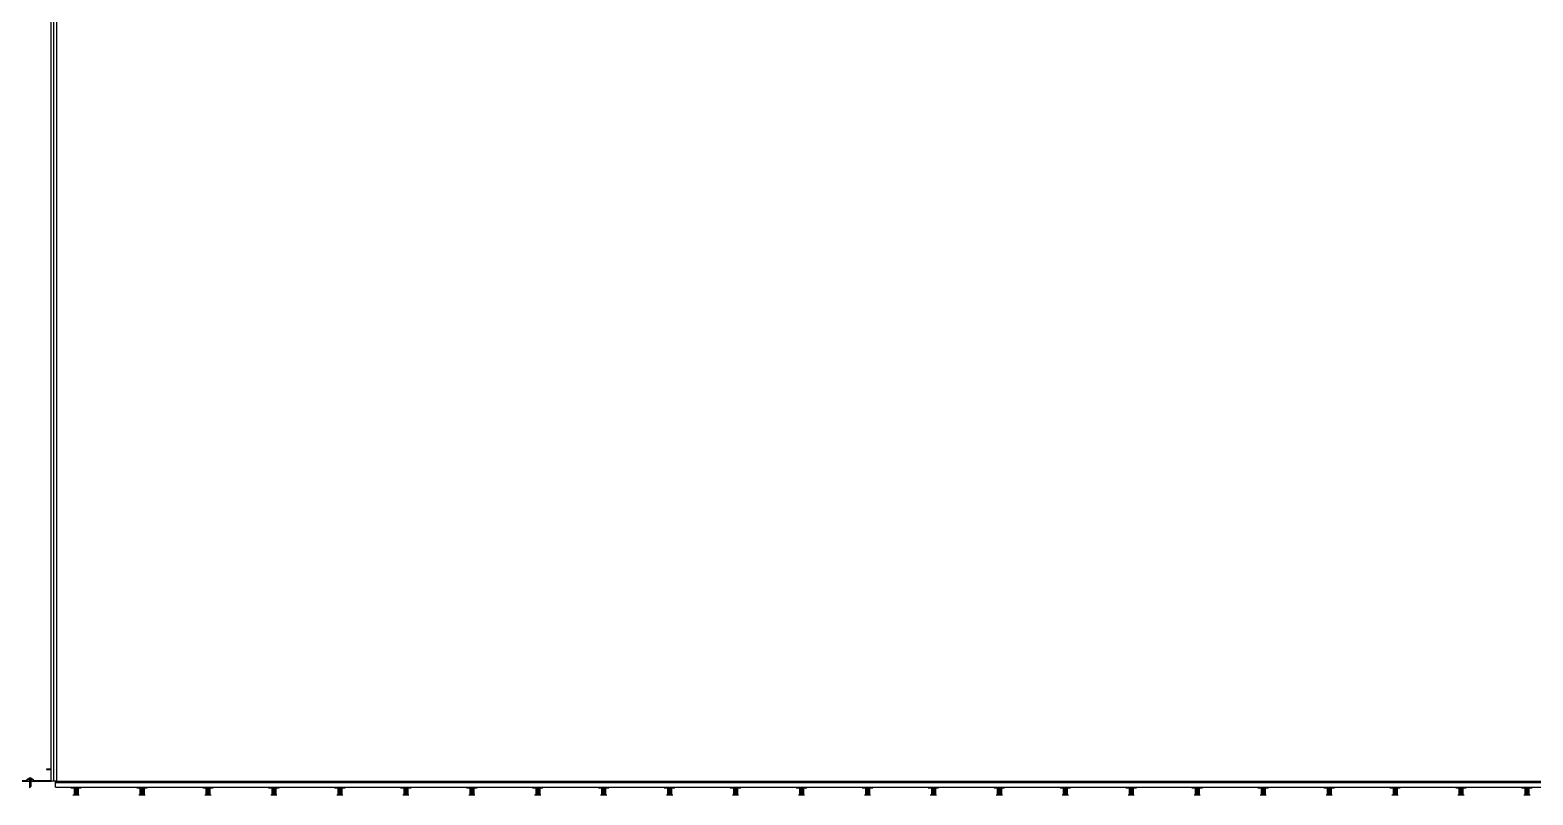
# Model space of a CAD drawing. Header units: millimetres. Extents: x 17311 to 801382, y -242618 to -104888.
# Drawn here: x 144395 to 150092, y -217761 to -214860 of the extents above; entities that cross this region are included whole.
import ezdxf

# ---------------------------------------------------------------- set-up
doc = ezdxf.new("R2010")
doc.units = ezdxf.units.MM
doc.header["$LTSCALE"] = 250
for name, color, linetype in [('8입면선', 8, 'Continuous'), ('A-ELE-4', 4, 'Continuous'), ('A-ELE-8', 8, 'Continuous'), ('A-WALL-D', 7, 'Continuous'), ('GAGAM-DT', 7, 'Continuous'), ('GES', 7, 'Continuous'), ('입면', 7, 'Continuous')]:
    doc.layers.add(name, color=color, linetype=linetype)
doc.layers.add('CK', color=221, linetype='Continuous', plot=False)

# ---------------------------------------------------------------- blocks, each defined once
blk = doc.blocks.new('*U80')
at = {"layer": '8입면선', "color": 8}
for p, q in [((3316397.6, 472011.4), (3316397.6, 477651.4)), ((3316577.6, 472011.4), (3316577.6, 477651.4))]:
    blk.add_line(p, q, dxfattribs=at)
at = {"layer": 'A-WALL-D'}
for p, q in [((3316387.6, 477651.4), (3316387.6, 472011.4)), ((3316407.6, 477651.4), (3316387.6, 477651.4)), ((3316407.6, 472021.4), (3316407.6, 477651.4)), ((3316567.6, 472021.4), (3316567.6, 477651.4)), ((3316587.6, 477651.4), (3316567.6, 477651.4)), ((3316587.6, 477651.4), (3316587.6, 472011.4)), ((3316407.6, 472011.4), (3316387.6, 472011.4)), ((3316587.6, 472011.4), (3316567.6, 472011.4))]:
    blk.add_line(p, q, dxfattribs=at)
at = {"layer": 'CK', "linetype": 'Continuous'}
blk.add_line((3316472.9, 472011.4), (3316502.3, 472011.4), dxfattribs=at)
at = {"layer": 'GAGAM-DT', "color": 8}
for p, q in [((3316485.3, 477645.6), (3316485.3, 477677)), ((3316490.3, 477671.5), (3316485.3, 477677)), ((3316490.3, 477645.6), (3316490.3, 477671.5)), ((3316492.7, 477645.6), (3316482.8, 477645.6)), ((3316482.8, 477645.6), (3316482.8, 477642.1)), ((3316491.2, 477640.6), (3316484.3, 477640.6)), ((3316485.3, 477645.6), (3316485.3, 477640.6)), ((3316490.3, 477645.6), (3316490.3, 477640.6)), ((3316492.7, 477645.6), (3316492.7, 477642.1)), ((3316482.8, 472017.2), (3316482.8, 472020.7)), ((3316492.7, 472017.2), (3316482.8, 472017.2)), ((3316491.2, 472022.2), (3316484.3, 472022.2)), ((3316485.3, 472017.2), (3316485.3, 472022.2)), ((3316485.3, 472017.2), (3316485.3, 471985.8)), ((3316490.3, 472017.2), (3316490.3, 472022.2)), ((3316490.3, 472017.2), (3316490.3, 471991.3)), ((3316492.7, 472017.2), (3316492.7, 472020.7)), ((3316490.3, 471991.3), (3316485.3, 471985.8))]:
    blk.add_line(p, q, dxfattribs=at)
for centre, start, end in [((3316484.3, 477642.1), 180, 270), ((3316491.2, 477642.1), 270, 0), ((3316484.3, 472020.7), 90, 180), ((3316491.2, 472020.7), 0, 90)]:
    blk.add_arc(centre, 1.51, start, end, dxfattribs=at)
at = {"layer": '입면', "color": 6}
for p, q in [((3316407.6, 477606.4), (3316407.6, 477651.4)), ((3316407.6, 477651.4), (3316472.9, 477651.4)), ((3316472.4, 477650.2), (3316408.8, 477650.2)), ((3316408.8, 477650.2), (3316408.8, 477607.6)), ((3316477.4, 477644.4), (3316472.4, 477650.2)), ((3316472.9, 477651.4), (3316477.9, 477645.6)), ((3316497.3, 477645.6), (3316502.3, 477651.4)), ((3316502.8, 477650.2), (3316497.8, 477644.4)), ((3316502.3, 477651.4), (3316567.6, 477651.4)), ((3316566.4, 477650.2), (3316502.8, 477650.2)), ((3316566.4, 477607.6), (3316566.4, 477650.2)), ((3316567.6, 477651.4), (3316567.6, 477606.4)), ((3316425.4, 477606.4), (3316407.6, 477606.4)), ((3316408.8, 477607.6), (3316425.4, 477607.6)), ((3316425.4, 477607.6), (3316425.4, 477606.4)), ((3316497.8, 477644.4), (3316477.4, 477644.4)), ((3316477.9, 477645.6), (3316497.3, 477645.6)), ((3316549.8, 477606.4), (3316549.8, 477607.6)), ((3316549.8, 477607.6), (3316566.4, 477607.6)), ((3316567.6, 477606.4), (3316549.8, 477606.4)), ((3316425.4, 472056.4), (3316407.6, 472056.4)), ((3316407.6, 472056.4), (3316407.6, 472011.4)), ((3316407.6, 472011.4), (3316472.9, 472011.4)), ((3316408.8, 472012.6), (3316408.8, 472055.2)), ((3316408.8, 472055.2), (3316425.4, 472055.2)), ((3316472.4, 472012.6), (3316408.8, 472012.6)), ((3316425.4, 472055.2), (3316425.4, 472056.4)), ((3316477.4, 472018.5), (3316472.4, 472012.6)), ((3316472.9, 472011.4), (3316477.9, 472017.3)), ((3316497.8, 472018.5), (3316477.4, 472018.5)), ((3316477.9, 472017.3), (3316497.3, 472017.3)), ((3316497.3, 472017.3), (3316502.3, 472011.4)), ((3316502.8, 472012.6), (3316497.8, 472018.5)), ((3316502.3, 472011.4), (3316567.6, 472011.4)), ((3316566.4, 472012.6), (3316502.8, 472012.6)), ((3316567.6, 472056.4), (3316549.8, 472056.4)), ((3316549.8, 472056.4), (3316549.8, 472055.2)), ((3316549.8, 472055.2), (3316566.4, 472055.2)), ((3316566.4, 472055.2), (3316566.4, 472012.6)), ((3316567.6, 472011.4), (3316567.6, 472056.4))]:
    blk.add_line(p, q, dxfattribs=at)
blk = doc.blocks.new('*U106')
at = {"layer": 'A-ELE-4'}
blk.add_line((-11, 0), (10141.9, 0), dxfattribs=at)
at = {"layer": 'A-ELE-8'}
for p, q in [((-11, -23), (-11, 0)), ((-11, -5), (10141.9, -5)), ((-11, -23), (10141.9, -23))]:
    blk.add_line(p, q, dxfattribs=at)
blk = doc.blocks.new('*U107')
at = {"layer": 'GES', "color": 8}
for p, q in [((39095, 2017, 0), (39095, 2019.5, 0)), ((39095, 2019.5, 0), (39135, 2019.5, 0)), ((39095, 2017, 0), (39135, 2017, 0)), ((39107.4, 2017, 0), (39107.4, 2007.2, 0)), ((39107.4, 2013.6, 0), (39107.4, 1989.7, 0)), ((39107.4, 2011.6, 0), (39122.6, 2011.6, 0)), ((39107.4, 2011.6, 0), (39122.6, 2011.6, 0)), ((39107.4, 2006.6, 0), (39122.6, 2006.6, 0)), ((39107.4, 2006.6, 0), (39122.6, 2006.6, 0)), ((39107.4, 2001.6, 0), (39122.6, 2001.6, 0)), ((39107.4, 2001.6, 0), (39122.6, 2001.6, 0)), ((39107.4, 1996.6, 0), (39122.6, 1996.6, 0)), ((39107.4, 1996.6, 0), (39122.6, 1996.6, 0)), ((39122.6, 2017, 0), (39122.6, 2007.2, 0)), ((39122.6, 2013.6, 0), (39122.6, 1989.7, 0)), ((39135, 2017, 0), (39135, 2019.5, 0)), ((39345, 2017, 0), (39345, 2019.5, 0)), ((39345, 2019.5, 0), (39385, 2019.5, 0)), ((39345, 2017, 0), (39385, 2017, 0)), ((39357.4, 2017, 0), (39357.4, 2007.2, 0)), ((39357.4, 2013.6, 0), (39357.4, 1989.7, 0)), ((39357.4, 2011.6, 0), (39372.6, 2011.6, 0)), ((39357.4, 2011.6, 0), (39372.6, 2011.6, 0)), ((39357.4, 2006.6, 0), (39372.6, 2006.6, 0)), ((39357.4, 2006.6, 0), (39372.6, 2006.6, 0)), ((39357.4, 2001.6, 0), (39372.6, 2001.6, 0)), ((39357.4, 2001.6, 0), (39372.6, 2001.6, 0)), ((39357.4, 1996.6, 0), (39372.6, 1996.6, 0)), ((39357.4, 1996.6, 0), (39372.6, 1996.6, 0)), ((39372.6, 2017, 0), (39372.6, 2007.2, 0)), ((39372.6, 2013.6, 0), (39372.6, 1989.7, 0)), ((39385, 2017, 0), (39385, 2019.5, 0)), ((39595, 2017, 0), (39595, 2019.5, 0)), ((39595, 2019.5, 0), (39635, 2019.5, 0)), ((39595, 2017, 0), (39635, 2017, 0)), ((39607.4, 2017, 0), (39607.4, 2007.2, 0)), ((39607.4, 2013.6, 0), (39607.4, 1989.7, 0)), ((39607.4, 2011.6, 0), (39622.6, 2011.6, 0)), ((39607.4, 2011.6, 0), (39622.6, 2011.6, 0)), ((39607.4, 2006.6, 0), (39622.6, 2006.6, 0)), ((39607.4, 2006.6, 0), (39622.6, 2006.6, 0)), ((39607.4, 2001.6, 0), (39622.6, 2001.6, 0)), ((39607.4, 2001.6, 0), (39622.6, 2001.6, 0)), ((39607.4, 1996.6, 0), (39622.6, 1996.6, 0)), ((39607.4, 1996.6, 0), (39622.6, 1996.6, 0)), ((39622.6, 2017, 0), (39622.6, 2007.2, 0)), ((39622.6, 2013.6, 0), (39622.6, 1989.7, 0)), ((39635, 2017, 0), (39635, 2019.5, 0)), ((39845, 2017, 0), (39845, 2019.5, 0)), ((39845, 2019.5, 0), (39885, 2019.5, 0)), ((39845, 2017, 0), (39885, 2017, 0)), ((39857.4, 2017, 0), (39857.4, 2007.2, 0)), ((39857.4, 2013.6, 0), (39857.4, 1989.7, 0)), ((39857.4, 2011.6, 0), (39872.6, 2011.6, 0)), ((39857.4, 2011.6, 0), (39872.6, 2011.6, 0)), ((39857.4, 2006.6, 0), (39872.6, 2006.6, 0)), ((39857.4, 2006.6, 0), (39872.6, 2006.6, 0)), ((39857.4, 2001.6, 0), (39872.6, 2001.6, 0)), ((39857.4, 2001.6, 0), (39872.6, 2001.6, 0)), ((39857.4, 1996.6, 0), (39872.6, 1996.6, 0)), ((39857.4, 1996.6, 0), (39872.6, 1996.6, 0)), ((39872.6, 2017, 0), (39872.6, 2007.2, 0)), ((39872.6, 2013.6, 0), (39872.6, 1989.7, 0)), ((39885, 2017, 0), (39885, 2019.5, 0)), ((40095, 2017, 0), (40095, 2019.5, 0)), ((40095, 2019.5, 0), (40135, 2019.5, 0)), ((40095, 2017, 0), (40135, 2017, 0)), ((40107.4, 2017, 0), (40107.4, 2007.2, 0)), ((40107.4, 2013.6, 0), (40107.4, 1989.7, 0)), ((40107.4, 2011.6, 0), (40122.6, 2011.6, 0)), ((40107.4, 2011.6, 0), (40122.6, 2011.6, 0)), ((40107.4, 2006.6, 0), (40122.6, 2006.6, 0)), ((40107.4, 2006.6, 0), (40122.6, 2006.6, 0)), ((40107.4, 2001.6, 0), (40122.6, 2001.6, 0)), ((40107.4, 2001.6, 0), (40122.6, 2001.6, 0)), ((40107.4, 1996.6, 0), (40122.6, 1996.6, 0)), ((40107.4, 1996.6, 0), (40122.6, 1996.6, 0)), ((40122.6, 2017, 0), (40122.6, 2007.2, 0)), ((40122.6, 2013.6, 0), (40122.6, 1989.7, 0)), ((40135, 2017, 0), (40135, 2019.5, 0)), ((40345, 2017, 0), (40345, 2019.5, 0)), ((40345, 2019.5, 0), (40385, 2019.5, 0)), ((40345, 2017, 0), (40385, 2017, 0)), ((40357.4, 2017, 0), (40357.4, 2007.2, 0)), ((40357.4, 2013.6, 0), (40357.4, 1989.7, 0)), ((40357.4, 2011.6, 0), (40372.6, 2011.6, 0)), ((40357.4, 2011.6, 0), (40372.6, 2011.6, 0)), ((40357.4, 2006.6, 0), (40372.6, 2006.6, 0)), ((40357.4, 2006.6, 0), (40372.6, 2006.6, 0)), ((40357.4, 2001.6, 0), (40372.6, 2001.6, 0)), ((40357.4, 2001.6, 0), (40372.6, 2001.6, 0)), ((40357.4, 1996.6, 0), (40372.6, 1996.6, 0)), ((40357.4, 1996.6, 0), (40372.6, 1996.6, 0)), ((40372.6, 2017, 0), (40372.6, 2007.2, 0)), ((40372.6, 2013.6, 0), (40372.6, 1989.7, 0)), ((40385, 2017, 0), (40385, 2019.5, 0)), ((40595, 2017, 0), (40595, 2019.5, 0)), ((40595, 2019.5, 0), (40635, 2019.5, 0)), ((40595, 2017, 0), (40635, 2017, 0)), ((40607.4, 2017, 0), (40607.4, 2007.2, 0)), ((40607.4, 2013.6, 0), (40607.4, 1989.7, 0)), ((40607.4, 2011.6, 0), (40622.6, 2011.6, 0)), ((40607.4, 2011.6, 0), (40622.6, 2011.6, 0)), ((40607.4, 2006.6, 0), (40622.6, 2006.6, 0)), ((40607.4, 2006.6, 0), (40622.6, 2006.6, 0)), ((40607.4, 2001.6, 0), (40622.6, 2001.6, 0)), ((40607.4, 2001.6, 0), (40622.6, 2001.6, 0)), ((40607.4, 1996.6, 0), (40622.6, 1996.6, 0)), ((40607.4, 1996.6, 0), (40622.6, 1996.6, 0)), ((40622.6, 2017, 0), (40622.6, 2007.2, 0)), ((40622.6, 2013.6, 0), (40622.6, 1989.7, 0)), ((40635, 2017, 0), (40635, 2019.5, 0)), ((40845, 2017, 0), (40845, 2019.5, 0)), ((40845, 2019.5, 0), (40885, 2019.5, 0)), ((40845, 2017, 0), (40885, 2017, 0)), ((40857.4, 2017, 0), (40857.4, 2007.2, 0)), ((40857.4, 2013.6, 0), (40857.4, 1989.7, 0)), ((40857.4, 2011.6, 0), (40872.6, 2011.6, 0)), ((40857.4, 2011.6, 0), (40872.6, 2011.6, 0)), ((40857.4, 2006.6, 0), (40872.6, 2006.6, 0)), ((40857.4, 2006.6, 0), (40872.6, 2006.6, 0)), ((40857.4, 2001.6, 0), (40872.6, 2001.6, 0)), ((40857.4, 2001.6, 0), (40872.6, 2001.6, 0)), ((40857.4, 1996.6, 0), (40872.6, 1996.6, 0)), ((40857.4, 1996.6, 0), (40872.6, 1996.6, 0)), ((40872.6, 2017, 0), (40872.6, 2007.2, 0)), ((40872.6, 2013.6, 0), (40872.6, 1989.7, 0)), ((40885, 2017, 0), (40885, 2019.5, 0)), ((41095, 2017, 0), (41095, 2019.5, 0)), ((41095, 2019.5, 0), (41135, 2019.5, 0)), ((41095, 2017, 0), (41135, 2017, 0)), ((41107.4, 2017, 0), (41107.4, 2007.2, 0)), ((41107.4, 2013.6, 0), (41107.4, 1989.7, 0)), ((41107.4, 2011.6, 0), (41122.6, 2011.6, 0)), ((41107.4, 2011.6, 0), (41122.6, 2011.6, 0)), ((41107.4, 2006.6, 0), (41122.6, 2006.6, 0)), ((41107.4, 2006.6, 0), (41122.6, 2006.6, 0)), ((41107.4, 2001.6, 0), (41122.6, 2001.6, 0)), ((41107.4, 2001.6, 0), (41122.6, 2001.6, 0)), ((41107.4, 1996.6, 0), (41122.6, 1996.6, 0)), ((41107.4, 1996.6, 0), (41122.6, 1996.6, 0)), ((41122.6, 2017, 0), (41122.6, 2007.2, 0)), ((41122.6, 2013.6, 0), (41122.6, 1989.7, 0)), ((41135, 2017, 0), (41135, 2019.5, 0)), ((41345, 2017, 0), (41345, 2019.5, 0)), ((41345, 2019.5, 0), (41385, 2019.5, 0)), ((41345, 2017, 0), (41385, 2017, 0)), ((41357.4, 2017, 0), (41357.4, 2007.2, 0)), ((41357.4, 2013.6, 0), (41357.4, 1989.7, 0)), ((41357.4, 2011.6, 0), (41372.6, 2011.6, 0)), ((41357.4, 2011.6, 0), (41372.6, 2011.6, 0)), ((41357.4, 2006.6, 0), (41372.6, 2006.6, 0)), ((41357.4, 2006.6, 0), (41372.6, 2006.6, 0)), ((41357.4, 2001.6, 0), (41372.6, 2001.6, 0)), ((41357.4, 2001.6, 0), (41372.6, 2001.6, 0)), ((41357.4, 1996.6, 0), (41372.6, 1996.6, 0)), ((41357.4, 1996.6, 0), (41372.6, 1996.6, 0)), ((41372.6, 2017, 0), (41372.6, 2007.2, 0)), ((41372.6, 2013.6, 0), (41372.6, 1989.7, 0)), ((41385, 2017, 0), (41385, 2019.5, 0)), ((41595, 2017, 0), (41595, 2019.5, 0)), ((41595, 2019.5, 0), (41635, 2019.5, 0)), ((41595, 2017, 0), (41635, 2017, 0)), ((41607.4, 2017, 0), (41607.4, 2007.2, 0)), ((41607.4, 2013.6, 0), (41607.4, 1989.7, 0)), ((41607.4, 2011.6, 0), (41622.6, 2011.6, 0)), ((41607.4, 2011.6, 0), (41622.6, 2011.6, 0)), ((41607.4, 2006.6, 0), (41622.6, 2006.6, 0)), ((41607.4, 2006.6, 0), (41622.6, 2006.6, 0)), ((41607.4, 2001.6, 0), (41622.6, 2001.6, 0)), ((41607.4, 2001.6, 0), (41622.6, 2001.6, 0)), ((41607.4, 1996.6, 0), (41622.6, 1996.6, 0)), ((41607.4, 1996.6, 0), (41622.6, 1996.6, 0)), ((41622.6, 2017, 0), (41622.6, 2007.2, 0)), ((41622.6, 2013.6, 0), (41622.6, 1989.7, 0)), ((41635, 2017, 0), (41635, 2019.5, 0)), ((41845, 2017, 0), (41845, 2019.5, 0)), ((41845, 2019.5, 0), (41885, 2019.5, 0)), ((41845, 2017, 0), (41885, 2017, 0)), ((41857.4, 2017, 0), (41857.4, 2007.2, 0)), ((41857.4, 2013.6, 0), (41857.4, 1989.7, 0)), ((41857.4, 2011.6, 0), (41872.6, 2011.6, 0)), ((41857.4, 2011.6, 0), (41872.6, 2011.6, 0)), ((41857.4, 2006.6, 0), (41872.6, 2006.6, 0)), ((41857.4, 2006.6, 0), (41872.6, 2006.6, 0)), ((41857.4, 2001.6, 0), (41872.6, 2001.6, 0)), ((41857.4, 2001.6, 0), (41872.6, 2001.6, 0)), ((41857.4, 1996.6, 0), (41872.6, 1996.6, 0)), ((41857.4, 1996.6, 0), (41872.6, 1996.6, 0)), ((41872.6, 2017, 0), (41872.6, 2007.2, 0)), ((41872.6, 2013.6, 0), (41872.6, 1989.7, 0)), ((41885, 2017, 0), (41885, 2019.5, 0)), ((42095, 2017, 0), (42095, 2019.5, 0)), ((42095, 2019.5, 0), (42135, 2019.5, 0)), ((42095, 2017, 0), (42135, 2017, 0)), ((42107.4, 2017, 0), (42107.4, 2007.2, 0)), ((42107.4, 2013.6, 0), (42107.4, 1989.7, 0)), ((42107.4, 2011.6, 0), (42122.6, 2011.6, 0)), ((42107.4, 2011.6, 0), (42122.6, 2011.6, 0)), ((42107.4, 2006.6, 0), (42122.6, 2006.6, 0)), ((42107.4, 2006.6, 0), (42122.6, 2006.6, 0)), ((42107.4, 2001.6, 0), (42122.6, 2001.6, 0)), ((42107.4, 2001.6, 0), (42122.6, 2001.6, 0)), ((42107.4, 1996.6, 0), (42122.6, 1996.6, 0)), ((42107.4, 1996.6, 0), (42122.6, 1996.6, 0)), ((42122.6, 2017, 0), (42122.6, 2007.2, 0)), ((42122.6, 2013.6, 0), (42122.6, 1989.7, 0)), ((42135, 2017, 0), (42135, 2019.5, 0)), ((42345, 2017, 0), (42345, 2019.5, 0)), ((42345, 2019.5, 0), (42385, 2019.5, 0)), ((42345, 2017, 0), (42385, 2017, 0)), ((42357.4, 2017, 0), (42357.4, 2007.2, 0)), ((42357.4, 2013.6, 0), (42357.4, 1989.7, 0)), ((42357.4, 2011.6, 0), (42372.6, 2011.6, 0)), ((42357.4, 2011.6, 0), (42372.6, 2011.6, 0)), ((42357.4, 2006.6, 0), (42372.6, 2006.6, 0)), ((42357.4, 2006.6, 0), (42372.6, 2006.6, 0)), ((42357.4, 2001.6, 0), (42372.6, 2001.6, 0)), ((42357.4, 2001.6, 0), (42372.6, 2001.6, 0)), ((42357.4, 1996.6, 0), (42372.6, 1996.6, 0)), ((42357.4, 1996.6, 0), (42372.6, 1996.6, 0)), ((42372.6, 2017, 0), (42372.6, 2007.2, 0)), ((42372.6, 2013.6, 0), (42372.6, 1989.7, 0)), ((42385, 2017, 0), (42385, 2019.5, 0)), ((42595, 2017, 0), (42595, 2019.5, 0)), ((42595, 2019.5, 0), (42635, 2019.5, 0)), ((42595, 2017, 0), (42635, 2017, 0)), ((42607.4, 2017, 0), (42607.4, 2007.2, 0)), ((42607.4, 2013.6, 0), (42607.4, 1989.7, 0)), ((42607.4, 2011.6, 0), (42622.6, 2011.6, 0)), ((42607.4, 2011.6, 0), (42622.6, 2011.6, 0)), ((42607.4, 2006.6, 0), (42622.6, 2006.6, 0)), ((42607.4, 2006.6, 0), (42622.6, 2006.6, 0)), ((42607.4, 2001.6, 0), (42622.6, 2001.6, 0)), ((42607.4, 2001.6, 0), (42622.6, 2001.6, 0)), ((42607.4, 1996.6, 0), (42622.6, 1996.6, 0)), ((42607.4, 1996.6, 0), (42622.6, 1996.6, 0)), ((42622.6, 2017, 0), (42622.6, 2007.2, 0)), ((42622.6, 2013.6, 0), (42622.6, 1989.7, 0)), ((42635, 2017, 0), (42635, 2019.5, 0)), ((42845, 2017, 0), (42845, 2019.5, 0)), ((42845, 2019.5, 0), (42885, 2019.5, 0)), ((42845, 2017, 0), (42885, 2017, 0)), ((42857.4, 2017, 0), (42857.4, 2007.2, 0)), ((42857.4, 2013.6, 0), (42857.4, 1989.7, 0)), ((42857.4, 2011.6, 0), (42872.6, 2011.6, 0)), ((42857.4, 2011.6, 0), (42872.6, 2011.6, 0)), ((42857.4, 2006.6, 0), (42872.6, 2006.6, 0)), ((42857.4, 2006.6, 0), (42872.6, 2006.6, 0)), ((42857.4, 2001.6, 0), (42872.6, 2001.6, 0)), ((42857.4, 2001.6, 0), (42872.6, 2001.6, 0)), ((42857.4, 1996.6, 0), (42872.6, 1996.6, 0)), ((42857.4, 1996.6, 0), (42872.6, 1996.6, 0)), ((42872.6, 2017, 0), (42872.6, 2007.2, 0)), ((42872.6, 2013.6, 0), (42872.6, 1989.7, 0)), ((42885, 2017, 0), (42885, 2019.5, 0)), ((43095, 2017, 0), (43095, 2019.5, 0)), ((43095, 2019.5, 0), (43135, 2019.5, 0)), ((43095, 2017, 0), (43135, 2017, 0)), ((43107.4, 2017, 0), (43107.4, 2007.2, 0)), ((43107.4, 2013.6, 0), (43107.4, 1989.7, 0)), ((43107.4, 2011.6, 0), (43122.6, 2011.6, 0)), ((43107.4, 2011.6, 0), (43122.6, 2011.6, 0)), ((43107.4, 2006.6, 0), (43122.6, 2006.6, 0)), ((43107.4, 2006.6, 0), (43122.6, 2006.6, 0)), ((43107.4, 2001.6, 0), (43122.6, 2001.6, 0)), ((43107.4, 2001.6, 0), (43122.6, 2001.6, 0)), ((43107.4, 1996.6, 0), (43122.6, 1996.6, 0)), ((43107.4, 1996.6, 0), (43122.6, 1996.6, 0)), ((43122.6, 2017, 0), (43122.6, 2007.2, 0)), ((43122.6, 2013.6, 0), (43122.6, 1989.7, 0)), ((43135, 2017, 0), (43135, 2019.5, 0)), ((43345, 2017, 0), (43345, 2019.5, 0)), ((43345, 2019.5, 0), (43385, 2019.5, 0)), ((43345, 2017, 0), (43385, 2017, 0)), ((43357.4, 2017, 0), (43357.4, 2007.2, 0)), ((43357.4, 2013.6, 0), (43357.4, 1989.7, 0)), ((43357.4, 2011.6, 0), (43372.6, 2011.6, 0)), ((43357.4, 2011.6, 0), (43372.6, 2011.6, 0)), ((43357.4, 2006.6, 0), (43372.6, 2006.6, 0)), ((43357.4, 2006.6, 0), (43372.6, 2006.6, 0)), ((43357.4, 2001.6, 0), (43372.6, 2001.6, 0)), ((43357.4, 2001.6, 0), (43372.6, 2001.6, 0)), ((43357.4, 1996.6, 0), (43372.6, 1996.6, 0)), ((43357.4, 1996.6, 0), (43372.6, 1996.6, 0)), ((43372.6, 2017, 0), (43372.6, 2007.2, 0)), ((43372.6, 2013.6, 0), (43372.6, 1989.7, 0)), ((43385, 2017, 0), (43385, 2019.5, 0)), ((43595, 2017, 0), (43595, 2019.5, 0)), ((43595, 2019.5, 0), (43635, 2019.5, 0)), ((43595, 2017, 0), (43635, 2017, 0)), ((43607.4, 2017, 0), (43607.4, 2007.2, 0)), ((43607.4, 2013.6, 0), (43607.4, 1989.7, 0)), ((43607.4, 2011.6, 0), (43622.6, 2011.6, 0)), ((43607.4, 2011.6, 0), (43622.6, 2011.6, 0)), ((43607.4, 2006.6, 0), (43622.6, 2006.6, 0)), ((43607.4, 2006.6, 0), (43622.6, 2006.6, 0)), ((43607.4, 2001.6, 0), (43622.6, 2001.6, 0)), ((43607.4, 2001.6, 0), (43622.6, 2001.6, 0)), ((43607.4, 1996.6, 0), (43622.6, 1996.6, 0)), ((43607.4, 1996.6, 0), (43622.6, 1996.6, 0)), ((43622.6, 2017, 0), (43622.6, 2007.2, 0)), ((43622.6, 2013.6, 0), (43622.6, 1989.7, 0)), ((43635, 2017, 0), (43635, 2019.5, 0)), ((43845, 2017, 0), (43845, 2019.5, 0)), ((43845, 2019.5, 0), (43885, 2019.5, 0)), ((43845, 2017, 0), (43885, 2017, 0)), ((43857.4, 2017, 0), (43857.4, 2007.2, 0)), ((43857.4, 2013.6, 0), (43857.4, 1989.7, 0)), ((43857.4, 2011.6, 0), (43872.6, 2011.6, 0)), ((43857.4, 2011.6, 0), (43872.6, 2011.6, 0)), ((43857.4, 2006.6, 0), (43872.6, 2006.6, 0)), ((43857.4, 2006.6, 0), (43872.6, 2006.6, 0)), ((43857.4, 2001.6, 0), (43872.6, 2001.6, 0)), ((43857.4, 2001.6, 0), (43872.6, 2001.6, 0)), ((43857.4, 1996.6, 0), (43872.6, 1996.6, 0)), ((43857.4, 1996.6, 0), (43872.6, 1996.6, 0)), ((43872.6, 2017, 0), (43872.6, 2007.2, 0)), ((43872.6, 2013.6, 0), (43872.6, 1989.7, 0)), ((43885, 2017, 0), (43885, 2019.5, 0)), ((44095, 2017, 0), (44095, 2019.5, 0)), ((44095, 2019.5, 0), (44135, 2019.5, 0)), ((44095, 2017, 0), (44135, 2017, 0)), ((44107.4, 2017, 0), (44107.4, 2007.2, 0)), ((44107.4, 2013.6, 0), (44107.4, 1989.7, 0)), ((44107.4, 2011.6, 0), (44122.6, 2011.6, 0)), ((44107.4, 2011.6, 0), (44122.6, 2011.6, 0)), ((44107.4, 2006.6, 0), (44122.6, 2006.6, 0)), ((44107.4, 2006.6, 0), (44122.6, 2006.6, 0)), ((44107.4, 2001.6, 0), (44122.6, 2001.6, 0)), ((44107.4, 2001.6, 0), (44122.6, 2001.6, 0)), ((44107.4, 1996.6, 0), (44122.6, 1996.6, 0)), ((44107.4, 1996.6, 0), (44122.6, 1996.6, 0)), ((44122.6, 2017, 0), (44122.6, 2007.2, 0)), ((44122.6, 2013.6, 0), (44122.6, 1989.7, 0)), ((44135, 2017, 0), (44135, 2019.5, 0)), ((44345, 2017, 0), (44345, 2019.5, 0)), ((44345, 2019.5, 0), (44385, 2019.5, 0)), ((44345, 2017, 0), (44385, 2017, 0)), ((44357.4, 2017, 0), (44357.4, 2007.2, 0)), ((44357.4, 2013.6, 0), (44357.4, 1989.7, 0)), ((44357.4, 2011.6, 0), (44372.6, 2011.6, 0)), ((44357.4, 2011.6, 0), (44372.6, 2011.6, 0)), ((44357.4, 2006.6, 0), (44372.6, 2006.6, 0)), ((44357.4, 2006.6, 0), (44372.6, 2006.6, 0)), ((44357.4, 2001.6, 0), (44372.6, 2001.6, 0)), ((44357.4, 2001.6, 0), (44372.6, 2001.6, 0)), ((44357.4, 1996.6, 0), (44372.6, 1996.6, 0)), ((44357.4, 1996.6, 0), (44372.6, 1996.6, 0)), ((44372.6, 2017, 0), (44372.6, 2007.2, 0)), ((44372.6, 2013.6, 0), (44372.6, 1989.7, 0)), ((44385, 2017, 0), (44385, 2019.5, 0)), ((44595, 2017, 0), (44595, 2019.5, 0)), ((44595, 2019.5, 0), (44635, 2019.5, 0)), ((44595, 2017, 0), (44635, 2017, 0)), ((44607.4, 2017, 0), (44607.4, 2007.2, 0)), ((44607.4, 2013.6, 0), (44607.4, 1989.7, 0)), ((44607.4, 2011.6, 0), (44622.6, 2011.6, 0)), ((44607.4, 2011.6, 0), (44622.6, 2011.6, 0)), ((44607.4, 2006.6, 0), (44622.6, 2006.6, 0)), ((44607.4, 2006.6, 0), (44622.6, 2006.6, 0)), ((44607.4, 2001.6, 0), (44622.6, 2001.6, 0)), ((44607.4, 2001.6, 0), (44622.6, 2001.6, 0)), ((44607.4, 1996.6, 0), (44622.6, 1996.6, 0)), ((44607.4, 1996.6, 0), (44622.6, 1996.6, 0)), ((44622.6, 2017, 0), (44622.6, 2007.2, 0)), ((44622.6, 2013.6, 0), (44622.6, 1989.7, 0)), ((44635, 2017, 0), (44635, 2019.5, 0)), ((39103.4, 1989.7, 0), (39107.6, 1989.7, 0)), ((39107.4, 1991.6, 0), (39122.6, 1991.6, 0)), ((39107.4, 1991.6, 0), (39122.6, 1991.6, 0)), ((39107.6, 1989.7, 0), (39122.6, 1989.7, 0)), ((39109.2, 1989.7, 0), (39120.9, 1989.7, 0)), ((39122.6, 1989.7, 0), (39126.7, 1989.7, 0)), ((39353.4, 1989.7, 0), (39357.6, 1989.7, 0)), ((39357.4, 1991.6, 0), (39372.6, 1991.6, 0)), ((39357.4, 1991.6, 0), (39372.6, 1991.6, 0)), ((39357.6, 1989.7, 0), (39372.6, 1989.7, 0)), ((39359.2, 1989.7, 0), (39370.9, 1989.7, 0)), ((39372.6, 1989.7, 0), (39376.7, 1989.7, 0)), ((39603.4, 1989.7, 0), (39607.6, 1989.7, 0)), ((39607.4, 1991.6, 0), (39622.6, 1991.6, 0)), ((39607.4, 1991.6, 0), (39622.6, 1991.6, 0)), ((39607.6, 1989.7, 0), (39622.6, 1989.7, 0)), ((39609.2, 1989.7, 0), (39620.9, 1989.7, 0)), ((39622.6, 1989.7, 0), (39626.7, 1989.7, 0)), ((39853.4, 1989.7, 0), (39857.6, 1989.7, 0)), ((39857.4, 1991.6, 0), (39872.6, 1991.6, 0)), ((39857.4, 1991.6, 0), (39872.6, 1991.6, 0)), ((39857.6, 1989.7, 0), (39872.6, 1989.7, 0)), ((39859.2, 1989.7, 0), (39870.9, 1989.7, 0)), ((39872.6, 1989.7, 0), (39876.7, 1989.7, 0)), ((40103.4, 1989.7, 0), (40107.6, 1989.7, 0)), ((40107.4, 1991.6, 0), (40122.6, 1991.6, 0)), ((40107.4, 1991.6, 0), (40122.6, 1991.6, 0)), ((40107.6, 1989.7, 0), (40122.6, 1989.7, 0)), ((40109.2, 1989.7, 0), (40120.9, 1989.7, 0)), ((40122.6, 1989.7, 0), (40126.7, 1989.7, 0)), ((40353.4, 1989.7, 0), (40357.6, 1989.7, 0)), ((40357.4, 1991.6, 0), (40372.6, 1991.6, 0)), ((40357.4, 1991.6, 0), (40372.6, 1991.6, 0)), ((40357.6, 1989.7, 0), (40372.6, 1989.7, 0)), ((40359.2, 1989.7, 0), (40370.9, 1989.7, 0)), ((40372.6, 1989.7, 0), (40376.7, 1989.7, 0)), ((40603.4, 1989.7, 0), (40607.6, 1989.7, 0)), ((40607.4, 1991.6, 0), (40622.6, 1991.6, 0)), ((40607.4, 1991.6, 0), (40622.6, 1991.6, 0)), ((40607.6, 1989.7, 0), (40622.6, 1989.7, 0)), ((40609.2, 1989.7, 0), (40620.9, 1989.7, 0)), ((40622.6, 1989.7, 0), (40626.7, 1989.7, 0)), ((40853.4, 1989.7, 0), (40857.6, 1989.7, 0)), ((40857.4, 1991.6, 0), (40872.6, 1991.6, 0)), ((40857.4, 1991.6, 0), (40872.6, 1991.6, 0)), ((40857.6, 1989.7, 0), (40872.6, 1989.7, 0)), ((40859.2, 1989.7, 0), (40870.9, 1989.7, 0)), ((40872.6, 1989.7, 0), (40876.7, 1989.7, 0)), ((41103.4, 1989.7, 0), (41107.6, 1989.7, 0)), ((41107.4, 1991.6, 0), (41122.6, 1991.6, 0)), ((41107.4, 1991.6, 0), (41122.6, 1991.6, 0)), ((41107.6, 1989.7, 0), (41122.6, 1989.7, 0)), ((41109.2, 1989.7, 0), (41120.9, 1989.7, 0)), ((41122.6, 1989.7, 0), (41126.7, 1989.7, 0)), ((41353.4, 1989.7, 0), (41357.6, 1989.7, 0)), ((41357.4, 1991.6, 0), (41372.6, 1991.6, 0)), ((41357.4, 1991.6, 0), (41372.6, 1991.6, 0)), ((41357.6, 1989.7, 0), (41372.6, 1989.7, 0)), ((41359.2, 1989.7, 0), (41370.9, 1989.7, 0)), ((41372.6, 1989.7, 0), (41376.7, 1989.7, 0)), ((41603.4, 1989.7, 0), (41607.6, 1989.7, 0)), ((41607.4, 1991.6, 0), (41622.6, 1991.6, 0)), ((41607.4, 1991.6, 0), (41622.6, 1991.6, 0)), ((41607.6, 1989.7, 0), (41622.6, 1989.7, 0)), ((41609.2, 1989.7, 0), (41620.9, 1989.7, 0)), ((41622.6, 1989.7, 0), (41626.7, 1989.7, 0)), ((41853.4, 1989.7, 0), (41857.6, 1989.7, 0)), ((41857.4, 1991.6, 0), (41872.6, 1991.6, 0)), ((41857.4, 1991.6, 0), (41872.6, 1991.6, 0)), ((41857.6, 1989.7, 0), (41872.6, 1989.7, 0)), ((41859.2, 1989.7, 0), (41870.9, 1989.7, 0)), ((41872.6, 1989.7, 0), (41876.7, 1989.7, 0)), ((42103.4, 1989.7, 0), (42107.6, 1989.7, 0)), ((42107.4, 1991.6, 0), (42122.6, 1991.6, 0)), ((42107.4, 1991.6, 0), (42122.6, 1991.6, 0)), ((42107.6, 1989.7, 0), (42122.6, 1989.7, 0)), ((42109.2, 1989.7, 0), (42120.9, 1989.7, 0)), ((42122.6, 1989.7, 0), (42126.7, 1989.7, 0)), ((42353.4, 1989.7, 0), (42357.6, 1989.7, 0)), ((42357.4, 1991.6, 0), (42372.6, 1991.6, 0)), ((42357.4, 1991.6, 0), (42372.6, 1991.6, 0)), ((42357.6, 1989.7, 0), (42372.6, 1989.7, 0)), ((42359.2, 1989.7, 0), (42370.9, 1989.7, 0)), ((42372.6, 1989.7, 0), (42376.7, 1989.7, 0)), ((42603.4, 1989.7, 0), (42607.6, 1989.7, 0)), ((42607.4, 1991.6, 0), (42622.6, 1991.6, 0)), ((42607.4, 1991.6, 0), (42622.6, 1991.6, 0)), ((42607.6, 1989.7, 0), (42622.6, 1989.7, 0)), ((42609.2, 1989.7, 0), (42620.9, 1989.7, 0)), ((42622.6, 1989.7, 0), (42626.7, 1989.7, 0)), ((42853.4, 1989.7, 0), (42857.6, 1989.7, 0)), ((42857.4, 1991.6, 0), (42872.6, 1991.6, 0)), ((42857.4, 1991.6, 0), (42872.6, 1991.6, 0)), ((42857.6, 1989.7, 0), (42872.6, 1989.7, 0)), ((42859.2, 1989.7, 0), (42870.9, 1989.7, 0)), ((42872.6, 1989.7, 0), (42876.7, 1989.7, 0)), ((43103.4, 1989.7, 0), (43107.6, 1989.7, 0)), ((43107.4, 1991.6, 0), (43122.6, 1991.6, 0)), ((43107.4, 1991.6, 0), (43122.6, 1991.6, 0)), ((43107.6, 1989.7, 0), (43122.6, 1989.7, 0)), ((43109.2, 1989.7, 0), (43120.9, 1989.7, 0)), ((43122.6, 1989.7, 0), (43126.7, 1989.7, 0)), ((43353.4, 1989.7, 0), (43357.6, 1989.7, 0)), ((43357.4, 1991.6, 0), (43372.6, 1991.6, 0)), ((43357.4, 1991.6, 0), (43372.6, 1991.6, 0)), ((43357.6, 1989.7, 0), (43372.6, 1989.7, 0)), ((43359.2, 1989.7, 0), (43370.9, 1989.7, 0)), ((43372.6, 1989.7, 0), (43376.7, 1989.7, 0)), ((43603.4, 1989.7, 0), (43607.6, 1989.7, 0)), ((43607.4, 1991.6, 0), (43622.6, 1991.6, 0)), ((43607.4, 1991.6, 0), (43622.6, 1991.6, 0)), ((43607.6, 1989.7, 0), (43622.6, 1989.7, 0)), ((43609.2, 1989.7, 0), (43620.9, 1989.7, 0)), ((43622.6, 1989.7, 0), (43626.7, 1989.7, 0)), ((43853.4, 1989.7, 0), (43857.6, 1989.7, 0)), ((43857.4, 1991.6, 0), (43872.6, 1991.6, 0)), ((43857.4, 1991.6, 0), (43872.6, 1991.6, 0)), ((43857.6, 1989.7, 0), (43872.6, 1989.7, 0)), ((43859.2, 1989.7, 0), (43870.9, 1989.7, 0)), ((43872.6, 1989.7, 0), (43876.7, 1989.7, 0)), ((44103.4, 1989.7, 0), (44107.6, 1989.7, 0)), ((44107.4, 1991.6, 0), (44122.6, 1991.6, 0)), ((44107.4, 1991.6, 0), (44122.6, 1991.6, 0)), ((44107.6, 1989.7, 0), (44122.6, 1989.7, 0)), ((44109.2, 1989.7, 0), (44120.9, 1989.7, 0)), ((44122.6, 1989.7, 0), (44126.7, 1989.7, 0)), ((44353.4, 1989.7, 0), (44357.6, 1989.7, 0)), ((44357.4, 1991.6, 0), (44372.6, 1991.6, 0)), ((44357.4, 1991.6, 0), (44372.6, 1991.6, 0)), ((44357.6, 1989.7, 0), (44372.6, 1989.7, 0)), ((44359.2, 1989.7, 0), (44370.9, 1989.7, 0)), ((44372.6, 1989.7, 0), (44376.7, 1989.7, 0)), ((44603.4, 1989.7, 0), (44607.6, 1989.7, 0)), ((44607.4, 1991.6, 0), (44622.6, 1991.6, 0)), ((44607.4, 1991.6, 0), (44622.6, 1991.6, 0)), ((44607.6, 1989.7, 0), (44622.6, 1989.7, 0)), ((44609.2, 1989.7, 0), (44620.9, 1989.7, 0)), ((44622.6, 1989.7, 0), (44626.7, 1989.7, 0))]:
    blk.add_line(p, q, dxfattribs=at)

msp = doc.modelspace()

# ---------------------------------------------------------------- block references
at = {"layer": 'A-WALL-D'}
msp.add_blockref('*U80', (-3172092.4, -689719.8), dxfattribs=at)
at = {"layer": 'GES'}
msp.add_blockref('*U106', (144503.3, -217708.4), dxfattribs=at)
at = {"layer": 'GES', "color": 2, "linetype": 'Continuous'}
msp.add_blockref('*U107', (105454.6, -219750.9), dxfattribs=at)

doc.saveas('drawing.dxf')
